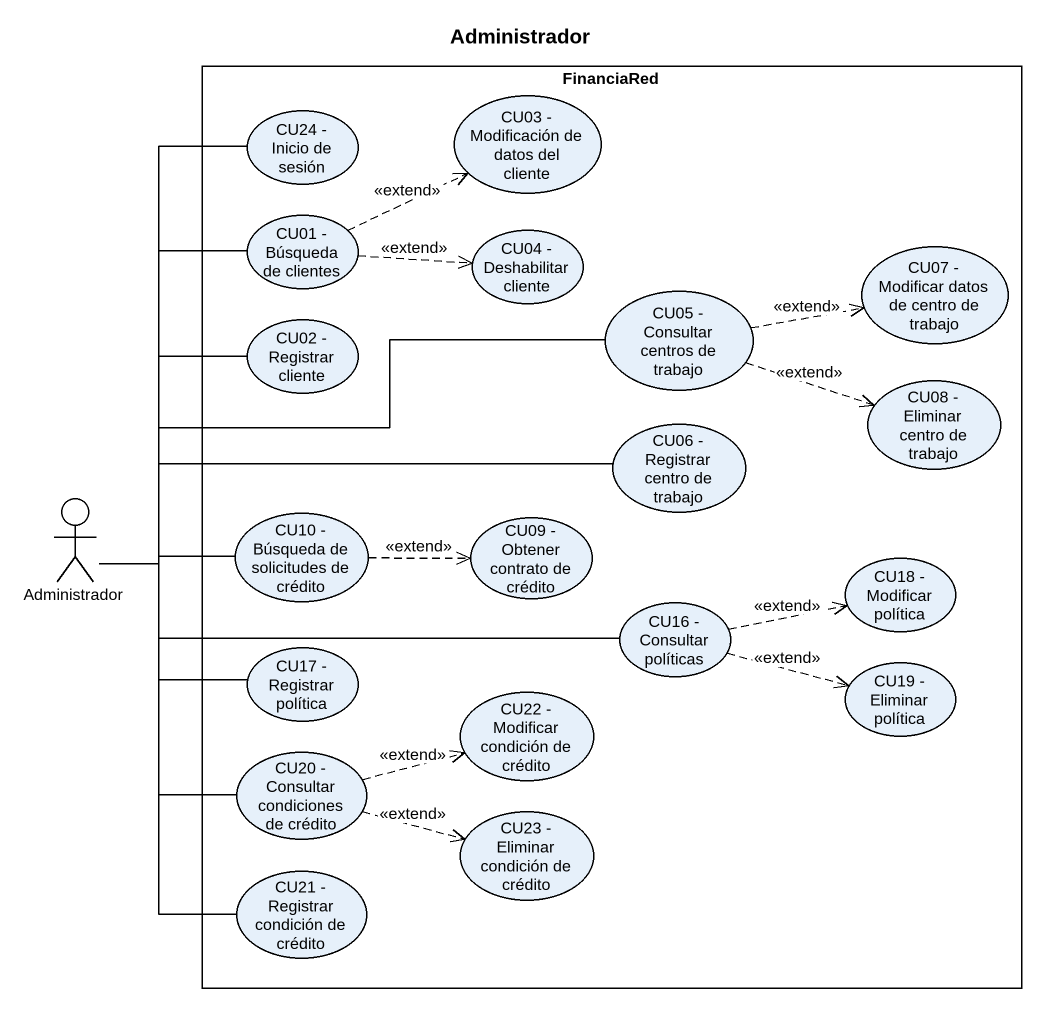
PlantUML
@startuml
title Administrador
rectangle FinanciaRed {
  usecase "CU24 - Inicio de sesión" as CU24_Inicio_de_sesión
  usecase "CU03 - Modificación de datos del cliente" as CU03_Modificación_de_datos
  usecase "CU01 - Búsqueda de clientes" as CU01_Búsqueda_de_clientes
  usecase "CU04 - Deshabilitar cliente" as CU04_Deshabilitar_cliente
  usecase "CU07 - Modificar datos de centro de trabajo" as CU07_Modificar_datos_de
  usecase "CU02 - Registrar cliente" as CU02_Registrar_cliente
  usecase "CU05 - Consultar centros de trabajo" as CU05_Consultar_centros_de
  usecase "CU08 - Eliminar centro de trabajo" as CU08_Eliminar_centro_de
  usecase "CU06 - Registrar centro de trabajo" as CU06_Registrar_centro_de
  usecase "CU10 - Búsqueda de solicitudes de crédito" as CU10_Búsqueda_de
  usecase "CU09 - Obtener contrato de crédito" as CU09_Obtener_contrato_de
  usecase "CU16 - Consultar políticas" as CU16_Consultar_políticas
  usecase "CU18 - Modificar política" as CU18_Modificar_política
  usecase "CU17 - Registrar política" as CU17_Registrar_política
  usecase "CU19 - Eliminar política" as CU19_Eliminar_política
  usecase "CU20 - Consultar condiciones de crédito" as CU20_Consultar_condiciones
  usecase "CU22 - Modificar condición de crédito" as CU22_Modificar_condición_de
  usecase "CU23 - Eliminar condición de crédito" as CU23_Eliminar_condición_de
  usecase "CU21 - Registrar condición de crédito" as CU21_Registrar_condición_de
}
actor Administrador
CU01_Búsqueda_de_clientes .right.> CU03_Modificación_de_datos : <<extend>>
CU01_Búsqueda_de_clientes .right.> CU04_Deshabilitar_cliente : <<extend>>
CU05_Consultar_centros_de .right.> CU07_Modificar_datos_de : <<extend>>
CU05_Consultar_centros_de .right.> CU08_Eliminar_centro_de : <<extend>>
Administrador -up- CU24_Inicio_de_sesión
Administrador -up- CU01_Búsqueda_de_clientes
Administrador -up- CU02_Registrar_cliente
Administrador -right- CU05_Consultar_centros_de
Administrador -right- CU06_Registrar_centro_de
Administrador -right- CU10_Búsqueda_de
Administrador -right- CU16_Consultar_políticas
Administrador -right- CU17_Registrar_política
Administrador -- CU20_Consultar_condiciones
Administrador -- CU21_Registrar_condición_de
CU10_Búsqueda_de .right.> CU09_Obtener_contrato_de : <<extend>>
CU16_Consultar_políticas .right.> CU18_Modificar_política : <<extend>>
CU16_Consultar_políticas .right.> CU19_Eliminar_política : <<extend>>
CU20_Consultar_condiciones .right.> CU22_Modificar_condición_de : <<extend>>
CU20_Consultar_condiciones .right.> CU23_Eliminar_condición_de : <<extend>>
@enduml
